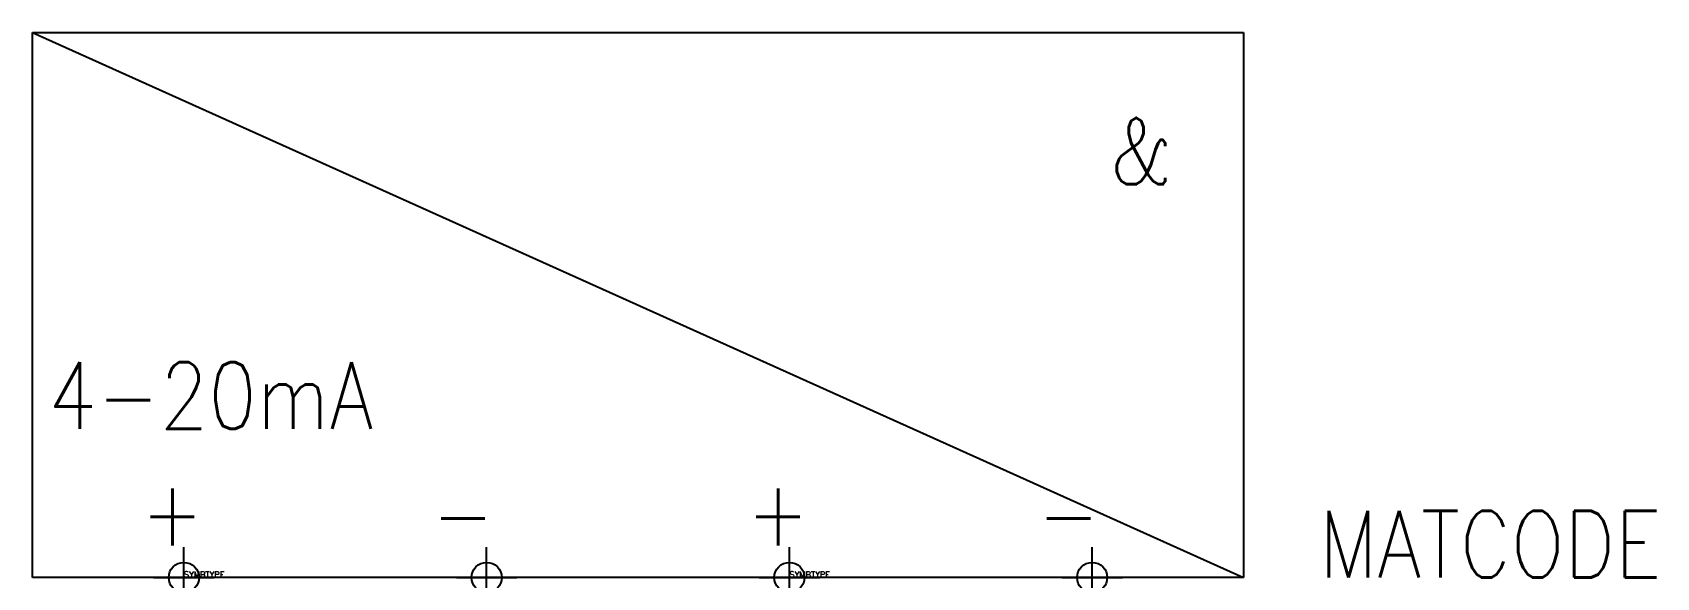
# Model space of a CAD drawing. Extents: x 32.5 to 86.1, y 228 to 246.
import ezdxf
from ezdxf.enums import TextEntityAlignment as Align

# ---------------------------------------------------------------- set-up
doc = ezdxf.new("R2010")
doc.units = 0
doc.header["$LTSCALE"] = 6
doc.header["$MEASUREMENT"] = 0
doc.header["$PDMODE"] = 34
doc.layers.get('0').update_dxf_attribs({"linetype": 'CONTINUOUS'})
for name, color, linetype in [('1', 8, 'CONTINUOUS'), ('10', 8, 'CONTINUOUS'), ('12', 30, 'CONTINUOUS'), ('3', 30, 'CONTINUOUS'), ('C', 7, 'CONTINUOUS')]:
    doc.layers.add(name, color=color, linetype=linetype)
doc.styles.add('ROMANS', font='ROMANS', dxfattribs={"width": 0.85})
doc.styles.get("Standard").update_dxf_attribs({"font": 'simplex', "width": 0.85})

msp = doc.modelspace()

# ---------------------------------------------------------------- linework, layer by layer
at = {"layer": '1'}
msp.add_line((32.5, 246), (72.5, 228), dxfattribs=at)
at = {"layer": '3'}
for p, q in [((32.5, 228), (32.5, 246)), ((32.5, 246), (72.5, 246)), ((72.5, 246), (72.5, 228)), ((72.5, 228), (32.5, 228))]:
    msp.add_line(p, q, dxfattribs=at)
at = {"layer": 'C', "color": 1}
msp.add_point((37.5, 228), dxfattribs=at)
at = {"layer": 'C', "color": 2}
msp.add_point((47.5, 228), dxfattribs=at)
at = {"layer": 'C', "color": 3}
msp.add_point((57.5, 228), dxfattribs=at)
at = {"layer": 'C', "color": 4}
msp.add_point((67.5, 228), dxfattribs=at)

# ---------------------------------------------------------------- texts
at = {"flags": 1}
for p in [(37.5, 228), (57.5, 228)]:
    msp.add_attdef('SYMBTYPE', p, 'TL', height=0.2, dxfattribs=at)
at = {"layer": '1', "style": 'ROMANS', "width": 0.85}
for tag, p, s in [('+', (36.082, 229.057), '+'), ('+', (56.082, 229.057), '+'), ('-', (45.678, 229.008), '-'), ('-', (65.678, 229.008), '-')]:
    msp.add_attdef(tag, p, s, height=2.2, dxfattribs=at)
at = {"layer": '10', "width": 0.85}
msp.add_text('4-20mA', height=2.2, dxfattribs=at).set_placement((33.019, 232.91))
msp.add_attdef('&', text='', height=2.2, dxfattribs=at).set_placement((70.156, 240.986), align=Align.RIGHT)
at = {"layer": '12', "width": 0.85}
msp.add_attdef('MATCODE', (75, 228), '', height=2.2, dxfattribs=at)

doc.saveas('drawing.dxf')
